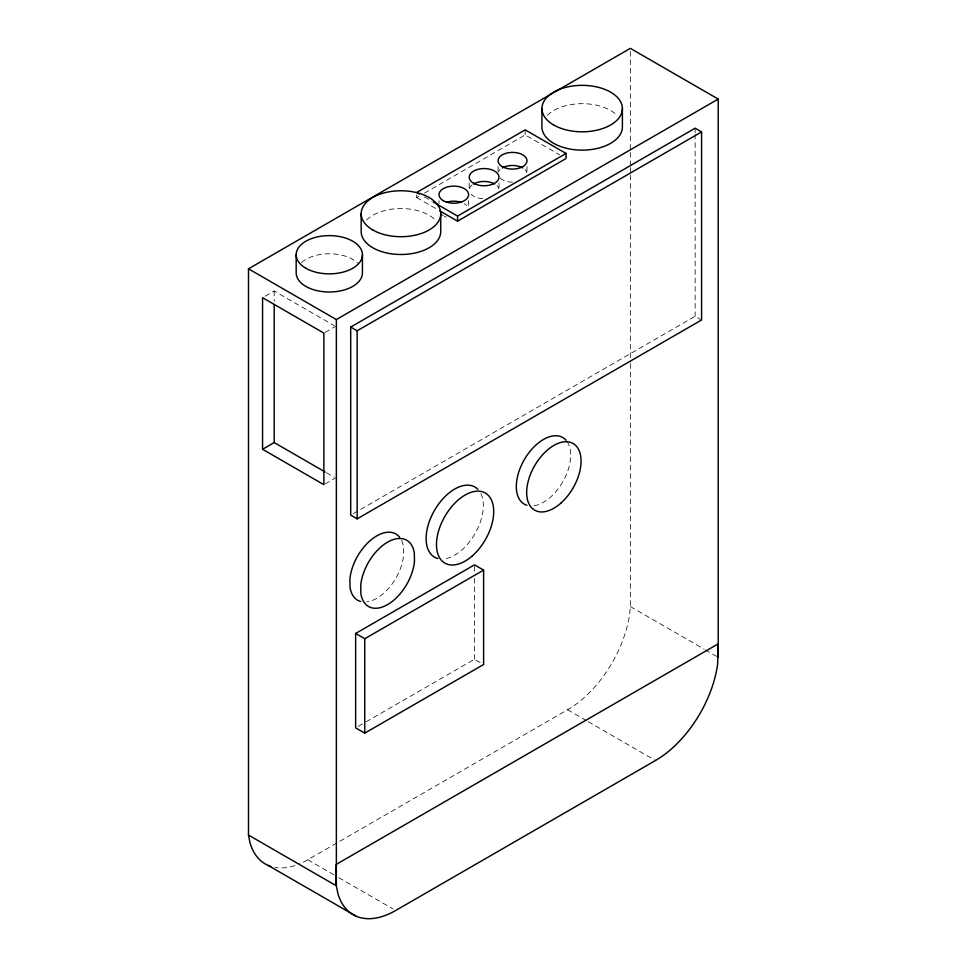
<?xml version="1.0" encoding="UTF-8"?>
<svg xmlns="http://www.w3.org/2000/svg" width="967" height="967" viewBox="0 0 967 967"><rect width="100%" height="100%" fill="white"/><g stroke="black" fill="none" stroke-linecap="round" stroke-linejoin="round"><path stroke-width="0.73" stroke-dasharray="4.83 3.63" d="M630.339 363.665L630.339 606.563L629.71 613.731A89.23 51.517 -60 0 1 567.581 709.766L307.784 859.76A84.963 49.051 -60 0 1 299.154 864.027M416.704 195.02L416.704 197.558L419.315 196.047M424.549 193.037L525.178 134.933L559.663 154.841M265.151 296.204L274.193 290.982L334.207 325.625M325.166 332.358L335.501 326.387M325.166 483.935L335.501 477.964M353.306 513.622L695.14 316.269L701.583 319.992M358.249 726.362L364.777 722.591M366.082 721.829L474.495 659.252L482.303 663.761M424.368 196.905L432.031 201.329M416.704 197.558L437.144 209.355M630.339 606.563L704 649.099M705.294 649.836L716.922 656.557M326.375 472.694L334.207 477.202M567.581 709.766L586.969 720.959M588.262 721.708L655.469 760.509M307.784 859.76L333.639 874.688M338.801 877.673L393.085 909.004M695.14 128.2L695.14 132.709M695.14 134.22L695.14 316.269M630.339 51.372L630.339 150.937M630.339 152.448L630.339 166.022M630.339 167.533L630.339 173.576M630.339 175.075L630.339 362.154M526.991 166.554L526.991 173.818A14.457 8.34 0 0 0 525.045 169.648M525.178 129.856L525.178 134.933M498.996 182.896L498.996 190.052A14.892 8.594 0 0 0 497.002 185.749M498.078 166.554L498.078 172.368M474.495 566.348L474.495 572.343M474.495 578.339L474.495 659.252M469.2 182.896L469.2 190.052A14.892 8.594 0 0 1 473.564 183.972M468.608 200.677L468.608 206.708M439.006 200.677L439.006 203.699M274.193 290.982L274.193 301.486M446.403 217.116A14.795 8.546 0 0 1 444.288 216.27M443.345 215.762A14.795 8.546 0 0 1 440.988 213.997M464.269 203.674A14.795 8.546 0 0 1 466.626 205.451M512.534 182.159A14.457 8.34 0 0 1 500.024 177.988M498.573 171.655A14.457 8.34 0 0 1 500.024 169.648M366.493 220.029A39.792 22.978 0 0 1 435.416 220.029M301.523 262.48A33.132 19.122 0 0 1 357.995 263.326M401.559 540.36A38.245 22.084 -60 0 1 403.505 547.068L403.626 555.155A38.245 22.084 -60 0 1 366.831 601.873M567.049 441.532A38.462 22.205 -60 0 1 562.721 481.941A38.462 22.205 -60 0 1 529.892 505.886M480.865 493.557A40.469 23.365 -60 0 1 474.954 533.772A40.469 23.365 -60 0 1 443.079 558.986M294.887 865.586A84.963 49.051 -60 0 1 275.015 867.447M482.811 198.622A14.892 8.594 0 0 1 471.207 194.355M547.31 115.291A40.239 23.232 0 0 1 617.006 115.291"/><path stroke-width="1.45" d="M270.784 866.408A84.963 49.051 -60 0 1 249.933 842.475L248.483 835.065L248.483 268.814L630.339 48.35L718.215 99.081L718.215 657.306M433.313 202.067L457.572 216.076L566.046 153.451L566.046 158.528L457.572 221.165L439.695 210.83M248.483 268.814L336.359 319.557L718.215 99.081M350.695 327.064L695.14 128.2L701.583 131.923L701.583 319.992L357.149 518.856L350.695 515.133L350.695 327.064L357.149 330.787L701.583 131.923M262.565 449.28L323.872 484.672L323.872 333.095L262.565 297.703L262.565 449.28L274.193 442.56L325.069 471.932M355.638 633.47L474.495 564.849L483.609 570.119L483.609 664.51L364.752 733.131L355.638 727.873L355.638 633.47L364.752 638.74L483.609 570.119M566.046 153.451L525.178 129.856L416.704 192.481L419.255 193.956M248.483 835.065L336.359 885.808L336.359 319.557M268.125 865.392L356.001 916.124M622.397 108.57L622.397 126.907A40.239 23.232 0 0 1 582.158 150.139A40.239 23.232 0 0 1 541.919 126.907L541.919 108.57M457.572 216.076L457.572 221.165M440.759 213.731L440.759 231.524A39.792 22.978 0 0 1 400.954 254.49A39.792 22.978 0 0 1 361.162 231.524L361.162 213.731M364.752 638.74L364.752 733.131M362.432 254.732L362.432 272.887A33.132 19.122 0 0 1 329.3 292.01A33.132 19.122 0 0 1 296.18 272.887L296.18 254.732M357.149 330.787L357.149 518.856M274.193 304.496L274.193 442.56M399.576 537.168A38.245 22.084 -60 0 0 370.699 540.178A38.245 22.084 -60 0 0 349.897 579.052L350.018 587.138A38.245 22.084 -60 0 0 360.655 601.486M526.942 505.306A38.462 22.205 -60 0 1 524.912 458.648A38.462 22.205 -60 0 1 566.118 440.336M437.906 558.527A40.469 23.365 -60 0 1 434.497 510.407A40.469 23.365 -60 0 1 477.879 489.302M473.564 183.972A14.892 8.594 0 0 1 494.633 183.972M502.32 167.92A14.457 8.34 0 0 1 522.748 167.92M446.403 202.321A14.795 8.546 0 0 1 461.211 202.321M336.359 864.317L335.597 874.712L336.081 884.418L337.809 893.218A84.963 49.051 -60 0 0 395.672 910.503L655.469 760.509A89.23 51.517 -60 0 0 717.599 664.474L718.215 643.853L336.359 864.317M414.468 561.416L414.347 553.329A38.245 22.084 -60 0 0 387.151 542.402A38.245 22.084 -60 0 0 360.739 585.313L360.86 593.4A38.245 22.084 -60 0 0 388.057 604.327A38.245 22.084 -60 0 0 414.468 561.416M553.704 124.997A40.239 23.232 0 0 0 621.019 114.59A40.239 23.232 0 0 0 571.739 86.136A40.239 23.232 0 0 0 553.704 124.997M443.345 200.701A14.795 8.546 0 0 0 468.101 196.869A14.795 8.546 0 0 0 449.981 186.401A14.795 8.546 0 0 0 443.345 200.701M502.32 166.65A14.457 8.34 0 0 0 526.495 162.915A14.457 8.34 0 0 0 508.799 152.689A14.457 8.34 0 0 0 502.32 166.65M473.564 183.246A14.892 8.594 0 0 0 498.488 179.391A14.892 8.594 0 0 0 480.248 168.862A14.892 8.594 0 0 0 473.564 183.246M305.886 268.258A33.132 19.122 0 0 0 361.307 259.688A33.132 19.122 0 0 0 320.73 236.262A33.132 19.122 0 0 0 305.886 268.258M372.815 229.977A39.792 22.978 0 0 0 439.393 219.678A39.792 22.978 0 0 0 390.656 191.539A39.792 22.978 0 0 0 372.815 229.977M472.512 555.711A40.469 23.365 -60 0 0 485.337 493.037A40.469 23.365 -60 0 0 437.459 535.488A40.469 23.365 -60 0 0 472.512 555.711M560.908 503.094A38.462 22.205 -60 0 0 573.105 443.515A38.462 22.205 -60 0 0 527.595 483.863A38.462 22.205 -60 0 0 560.908 503.094"/></g></svg>
